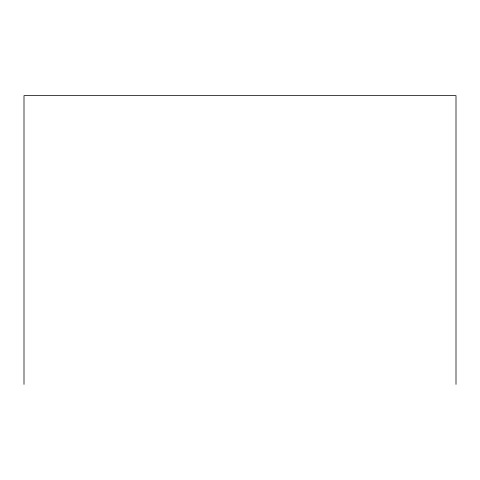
<?xml version="1.0" encoding="UTF-8"?>
<svg xmlns="http://www.w3.org/2000/svg" width="480" height="480" viewBox="0 0 480 480"><rect width="100%" height="100%" fill="white"/><g stroke="black" fill="none" stroke-linecap="round" stroke-linejoin="round"><path stroke-width="0.72" d="M456 384.36L456 95.64L24 95.64L24 384.36"/></g></svg>
